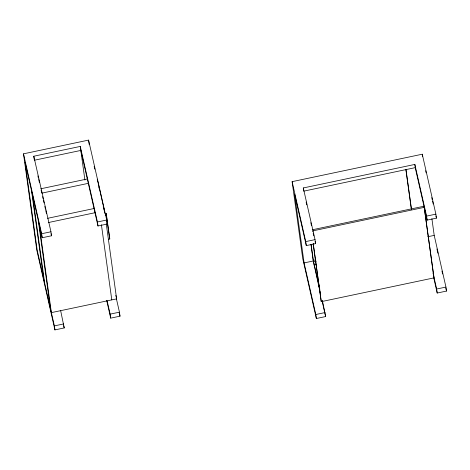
<?xml version="1.0" encoding="UTF-8"?>
<svg xmlns="http://www.w3.org/2000/svg" width="470" height="470" viewBox="0 0 470 470"><rect width="100%" height="100%" fill="white"/><g stroke="black" fill="none" stroke-linecap="round" stroke-linejoin="round"><path stroke-width="0.7" d="M60.659 310.67L64.225 327.937L54.931 329.899L36.772 249.987L23.5 153.825L88.572 140.101L106.725 220.013L107.278 224.02L97.983 225.982L80.822 150.435L34.339 160.235M34.251 159.571L33.787 156.228L80.27 146.429L97.431 221.975L97.983 225.982M40.825 188.775L87.302 178.976M88.295 183.341L41.818 193.141L41.107 190.027M47.541 218.327L94.018 208.521M48.492 222.522L94.969 212.722M104.834 213.539L106.073 213.274L106.455 214.954L109.774 238.995L108.535 239.254M105.215 215.219L106.455 214.954M50.954 231.78L51.506 235.787L42.206 237.744L41.654 233.737L50.954 231.78L33.787 156.228M97.431 221.975L106.725 220.013M322.49 301.387L322.385 300.589L325.651 316.557L316.357 318.519L302.739 258.582L292.123 181.655L422.266 154.213L435.878 214.144L436.436 218.15L427.136 220.113L424.422 208.151M303.649 190.514L303.291 187.953L414.846 164.429L426.584 216.106L427.136 220.113M303.738 191.155L415.286 167.631M312.503 229.742L424.052 206.213L434.045 277.864L321.257 301.652L313.173 243.812M424.31 207.346L312.762 230.876L312.867 231.675M315.035 239.63L315.587 243.636L306.293 245.599L305.735 241.592L315.035 239.63L303.291 187.953M426.584 216.106L435.878 214.144M106.249 223.726L116.619 298.867L51.365 312.626L39.198 224.484M315.329 259.969L313.185 260.421L320.352 293.233M427.771 236.745L434.204 235.388L431.901 218.703M316.357 318.519L315.805 314.512L304.084 262.918L313.378 260.962L311.075 244.277M313.49 261.761L316.351 261.161M313.931 264.963L316.075 264.51M54.931 329.899L54.379 325.892L63.673 323.93M119.451 312.168L120.003 316.175L110.703 318.131L110.15 314.13L119.451 312.168L116.372 298.626M315.805 314.512L325.099 312.55M445.948 287.064L446.5 291.071L437.206 293.033L436.654 289.026L445.948 287.064L434.204 235.388M425.656 170.722L426.143 172.843M431.771 197.623L432.253 199.744M432.576 201.16L433.217 203.992M435.948 216.03L436.436 218.15M436.936 248.977L437.911 253.254M441.959 271.096L442.611 273.945M445.854 288.216L446.5 291.071M433.029 273.07L436.654 289.026M433.669 277.482L437.206 293.033M306.135 202.03L306.781 204.879M310.829 222.698L311.481 225.553M313.19 233.085L313.831 235.899M315.106 241.527L315.587 243.636M319.859 289.473L313.073 259.616L310.97 244.382M322.12 301.012L325.651 316.557M292.123 181.655L305.735 241.592M306.293 245.599L294.572 194.004L304.084 262.918M104.452 210.719L97.284 179.158L97.584 181.326M94.165 166.292L94.811 169.141M98.859 186.96L99.505 189.809M103.23 206.207L104.205 210.478M106.473 220.459L107.278 224.02M109.774 238.995L107.436 223.174M115.826 295.36L116.619 298.867M119.192 312.609L120.003 316.175M107.137 300.865L110.15 314.13M106.655 300.318L110.703 318.131M37.905 175.933L38.393 178.077M38.716 179.505L39.368 182.354M42.611 196.642L43.087 198.739M43.404 200.138L44.039 202.934M44.838 206.436L45.473 209.232M45.79 210.63L46.424 213.427M51.03 233.69L51.506 235.787M63.738 325.798L64.225 327.937M23.5 153.825L41.654 233.737M42.206 237.744L25.045 162.197L37.212 250.346L54.379 325.892M422.266 154.213L422.565 156.387M424.052 206.213L424.163 207.017L415.398 168.43L414.846 164.429M424.263 207.74L433.675 275.931M405.992 169.594L411.503 209.532M405.904 169.787L411.42 209.732M313.226 243.495L321.257 301.652M106.073 213.274L106.267 214.69M106.461 216.106L107.242 221.764M104.552 211.441L104.751 212.887M101.414 224.742L111.79 299.884M88.572 140.101L89.171 144.443M80.27 146.429L84.911 180.057M38.24 220.283L50.407 308.432M32.518 195.103L44.691 283.245M31.531 190.738L43.698 278.88"/></g></svg>
